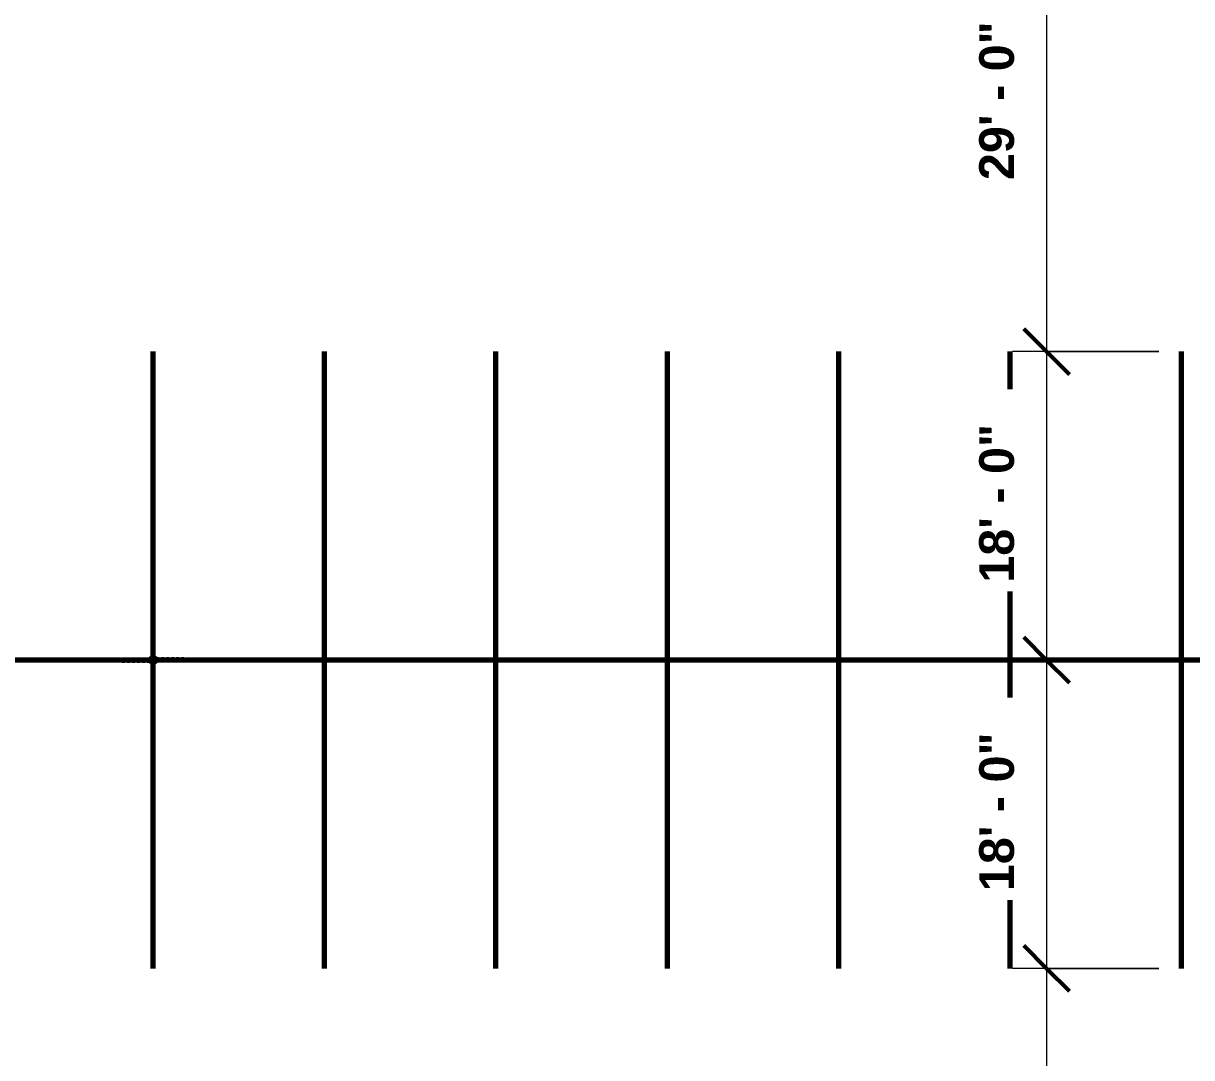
# Model space of a CAD drawing. Header units: inches. Extents: x 20001 to 27263, y -26025 to -18997.
# Drawn here: x 24100 to 24918, y -23735 to -23010 of the extents above; entities that cross this region are included whole.
import ezdxf

# ---------------------------------------------------------------- set-up
doc = ezdxf.new("R2010")
doc.units = ezdxf.units.IN
doc.header["$MEASUREMENT"] = 0
doc.linetypes.add('Dash', pattern=[0.25, 0.125, -0.125])
for name, color, linetype, lineweight in [('A-ANNO-DIMS', 211, 'Continuous', 9), ('A-ANNO-DIMS-256', 211, 'Continuous', 9), ('E-LITE-EQPM', 33, 'Continuous', 13), ('E-LITE-EQPM-HDLN', 30, 'Dash', 9), ('PAINT', 190, 'Continuous', 70)]:
    doc.layers.add(name, color=color, linetype=linetype, lineweight=lineweight)
doc.styles.add('Arial_B', font='arialbd.ttf', dxfattribs={"height": 24.354149})
doc.dimstyles.new('OD_Dimension_1', dxfattribs={"dimscale": 12, "dimtxt": 24, "dimasz": 2.666667, "dimexe": 2, "dimexo": 1.333333, "dimgap": 1.333333, "dimtad": 1, "dimdec": 3, "dimrnd": 0.125, "dimzin": 1, "dimdsep": 46, "dimlunit": 4, "dimtxsty": 'Arial_B', "dimblk1": 'OBLIQUE', "dimblk2": 'OBLIQUE', "dimsah": 1, "dimcen": 0.09, "dimdle": 2, "dimazin": 0, "dimtfac": 1, "dimtdec": 4, "dimtix": 1, "dimtmove": 0, "dimatfit": 3, "dimfxl": 1, "dimtvp": 1, "dimtfill": 1, "dimfrac": 2, "dimtolj": 1, "dimtzin": 0, "dimlwd": 13, "dimlwe": 13, "dimarcsym": 2})

# ---------------------------------------------------------------- blocks, each defined once
blk = doc.blocks.new('Lighting-Street_Cooper_Navion-Lumark_4-6-LED-Squares - The Caretaker LED-964008-Site Plan - Phase 1')
at = {"layer": 'E-LITE-EQPM'}
blk.add_line((-1.68, -10.73), (1.57, -10.73), dxfattribs=at)
at = {"layer": 'E-LITE-EQPM', "lineweight": 9}
blk.add_circle((-0.05, -32.45), 3, dxfattribs=at)
at = {"layer": 'E-LITE-EQPM-HDLN'}
for p, q in [((-1.55, -10.73), (-1.55, -29.92)), ((1.45, -10.73), (1.45, -29.92))]:
    blk.add_line(p, q, dxfattribs=at)
blk = doc.blocks.new('DIMBLOCK14-Site Plan - Phase 1')
at = {"layer": 'A-ANNO-DIMS-256', "lineweight": 13}
for p, q in [((23950.52, -23652.07), (23950.52, -23866.16)), ((23950.52, -23842.16), (23950.52, -23652.07)), ((26182.52, -23652.07), (26182.52, -23866.16)), ((26182.52, -23842.16), (26182.52, -23652.07)), ((23950.52, -23842.16), (26182.52, -23842.16))]:
    blk.add_line(p, q, dxfattribs=at)
at = {"layer": 'A-ANNO-DIMS-256', "lineweight": 50}
for p, q in [((23950.52, -23842.16), (23966.52, -23826.16)), ((26182.52, -23842.16), (26198.52, -23826.16)), ((23950.52, -23842.16), (23934.52, -23858.16)), ((26182.52, -23842.16), (26166.52, -23858.16))]:
    blk.add_line(p, q, dxfattribs=at)
at = {"layer": 'A-ANNO-DIMS-256', "color": 0, "lineweight": 13, "insert": (25003.47, -23794.95), "char_height": 24.354, "width": 151.3143, "attachment_point": 1, "line_spacing_factor": 0.938532, "style": 'Arial_B', "bg_fill": 3, "box_fill_scale": 1.25, "bg_fill_color": 0, "bg_fill_transparency": 0}
blk.add_mtext('186\' - 0"', dxfattribs=at)
blk = doc.blocks.new('_Oblique')
at = {"color": 0, "linetype": 'ByBlock', "lineweight": -2}
blk.add_line((-0.5, -0.5), (0.5, 0.5), dxfattribs=at)
blk = doc.blocks.new('DIMBLOCK95-Site Plan - Phase 1')
at = {"layer": 'A-ANNO-DIMS-256', "lineweight": 50}
for p, q in [((24816, -22892.07), (24800, -22876.07)), ((24816, -22892.07), (24832, -22908.07)), ((24816, -23240.07), (24800, -23224.07)), ((24816, -23240.07), (24832, -23256.07))]:
    blk.add_line(p, q, dxfattribs=at)
at = {"layer": 'A-ANNO-DIMS-256', "lineweight": 13}
for p, q in [((24822.63, -22892.07), (24792, -22892.07)), ((24816, -22892.07), (24816, -23240.07)), ((24816, -22892.07), (24822.63, -22892.07)), ((24894.52, -23240.07), (24792, -23240.07)), ((24816, -23240.07), (24894.52, -23240.07))]:
    blk.add_line(p, q, dxfattribs=at)
at = {"layer": 'A-ANNO-DIMS-256', "color": 0, "lineweight": 13, "insert": (24768.79, -23119.97), "char_height": 24.354, "width": 129.3714, "attachment_point": 1, "rotation": 90, "line_spacing_factor": 0.938532, "style": 'Arial_B', "bg_fill": 3, "box_fill_scale": 1.25, "bg_fill_color": 0, "bg_fill_transparency": 0}
blk.add_mtext('29\' - 0"', dxfattribs=at)
blk = doc.blocks.new('DIMBLOCK96-Site Plan - Phase 1')
at = {"layer": 'A-ANNO-DIMS-256', "lineweight": 50}
for p, q in [((24816, -23240.07), (24800, -23224.07)), ((24816, -23240.07), (24832, -23256.07)), ((24816, -23456.07), (24800, -23440.07)), ((24816, -23456.07), (24832, -23472.07))]:
    blk.add_line(p, q, dxfattribs=at)
at = {"layer": 'A-ANNO-DIMS-256', "lineweight": 13}
for p, q in [((24894.52, -23240.07), (24792, -23240.07)), ((24816, -23240.07), (24816, -23456.07)), ((24816, -23240.07), (24894.52, -23240.07)), ((24822.63, -23456.07), (24792, -23456.07)), ((24816, -23456.07), (24822.63, -23456.07))]:
    blk.add_line(p, q, dxfattribs=at)
at = {"layer": 'A-ANNO-DIMS-256', "color": 0, "lineweight": 13, "insert": (24768.79, -23401.97), "char_height": 24.354, "width": 129.3714, "attachment_point": 1, "rotation": 90, "line_spacing_factor": 0.938532, "style": 'Arial_B', "bg_fill": 3, "box_fill_scale": 1.25, "bg_fill_color": 0, "bg_fill_transparency": 0}
blk.add_mtext('18\' - 0"', dxfattribs=at)
blk = doc.blocks.new('DIMBLOCK97-Site Plan - Phase 1')
at = {"layer": 'A-ANNO-DIMS-256', "lineweight": 50}
for p, q in [((24816, -23456.07), (24800, -23440.07)), ((24816, -23456.07), (24832, -23472.07)), ((24816, -23672.07), (24800, -23656.07)), ((24816, -23672.07), (24832, -23688.07))]:
    blk.add_line(p, q, dxfattribs=at)
at = {"layer": 'A-ANNO-DIMS-256', "lineweight": 13}
for p, q in [((24822.63, -23456.07), (24792, -23456.07)), ((24816, -23456.07), (24816, -23672.07)), ((24816, -23456.07), (24822.63, -23456.07)), ((24894.52, -23672.07), (24792, -23672.07)), ((24816, -23672.07), (24894.52, -23672.07))]:
    blk.add_line(p, q, dxfattribs=at)
at = {"layer": 'A-ANNO-DIMS-256', "color": 0, "lineweight": 13, "insert": (24768.79, -23617.97), "char_height": 24.354, "width": 129.3714, "attachment_point": 1, "rotation": 90, "line_spacing_factor": 0.938532, "style": 'Arial_B', "bg_fill": 3, "box_fill_scale": 1.25, "bg_fill_color": 0, "bg_fill_transparency": 0}
blk.add_mtext('18\' - 0"', dxfattribs=at)
blk = doc.blocks.new('DIMBLOCK98-Site Plan - Phase 1')
at = {"layer": 'A-ANNO-DIMS-256', "lineweight": 50}
for p, q in [((24816, -23672.07), (24800, -23656.07)), ((24816, -23672.07), (24832, -23688.07)), ((24816, -23960.07), (24800, -23944.07)), ((24816, -23960.07), (24832, -23976.07))]:
    blk.add_line(p, q, dxfattribs=at)
at = {"layer": 'A-ANNO-DIMS-256', "lineweight": 13}
for p, q in [((24894.52, -23672.07), (24792, -23672.07)), ((24816, -23672.07), (24816, -23960.07)), ((24816, -23672.07), (24894.52, -23672.07)), ((24822.52, -23960.07), (24792, -23960.07)), ((24816, -23960.07), (24822.52, -23960.07))]:
    blk.add_line(p, q, dxfattribs=at)
at = {"layer": 'A-ANNO-DIMS-256', "color": 0, "lineweight": 13, "insert": (24768.79, -23869.97), "char_height": 24.354, "width": 129.3714, "attachment_point": 1, "rotation": 90, "line_spacing_factor": 0.938532, "style": 'Arial_B', "bg_fill": 3, "box_fill_scale": 1.25, "bg_fill_color": 0, "bg_fill_transparency": 0}
blk.add_mtext('24\' - 0"', dxfattribs=at)

msp = doc.modelspace()

# ---------------------------------------------------------------- linework, layer by layer
at = {"layer": 'PAINT'}
for p, q in [((24190.5152, -23672.0675), (24190.5152, -23240.0675)), ((24310.5152, -23672.0675), (24310.5152, -23240.0675)), ((24430.5152, -23672.0675), (24430.5152, -23240.0675)), ((24550.5152, -23672.0675), (24550.5152, -23240.0675)), ((24670.5152, -23672.0675), (24670.5152, -23240.0675)), ((24790.5152, -23672.0675), (24790.5152, -23240.0675)), ((24910.5152, -23672.0675), (24910.5152, -23240.0675)), ((24168.3513, -23456.0675), (23950.5152, -23456.0675)), ((24212.2257, -23456.0675), (24168.8048, -23456.0675)), ((25488.3513, -23456.0675), (24212.6792, -23456.0675))]:
    msp.add_line(p, q, dxfattribs=at)

# ---------------------------------------------------------------- block references
at = {"layer": 'E-LITE-EQPM'}
for p, rotation in [((24158.0761, -23456.0197), 90.00000000000617), ((24222.9544, -23456.1153), 270.0000000000021)]:
    msp.add_blockref('Lighting-Street_Cooper_Navion-Lumark_4-6-LED-Squares - The Caretaker LED-964008-Site Plan - Phase 1', p, dxfattribs=dict(at, rotation=rotation))

# ---------------------------------------------------------------- next in the draw order: dimensions: what is measured, and where the dimension line sits
at = {"layer": 'A-ANNO-DIMS', "lineweight": 13}
dim = msp.add_linear_dim(base=(24816.0026, -23240.0675), p1=(24838.63, -22892.0675), p2=(24910.5152, -23240.0675), angle=90, dimstyle='OD_Dimension_1', override={"dimpost": '<>', "dimfxl": 355.346994}, dxfattribs=at)
dim.commit()
dim.dimension.update_dxf_attribs({"geometry": 'DIMBLOCK95-Site Plan - Phase 1', "text_midpoint": (24787.5597, -23066.0675)})
dim = msp.add_linear_dim(base=(26182.5152, -23842.1614), p1=(23950.5152, -23636.0675), p2=(26182.5152, -23636.0675), dimstyle='OD_Dimension_1', override={"dimpost": '<>', "dimfxl": 2232}, dxfattribs=at)
dim.commit()
dim.dimension.update_dxf_attribs({"geometry": 'DIMBLOCK14-Site Plan - Phase 1', "text_midpoint": (25066.5152, -23813.7185)})

# ---------------------------------------------------------------- next in the draw order: dimensions: what is measured, and where the dimension line sits
dim = msp.add_linear_dim(base=(24816.0026, -23456.0675), p1=(24910.5152, -23240.0675), p2=(24838.63, -23456.0675), angle=90, dimstyle='OD_Dimension_1', override={"dimpost": '<>', "dimfxl": 227.647724}, dxfattribs=at)
dim.commit()
dim.dimension.update_dxf_attribs({"geometry": 'DIMBLOCK96-Site Plan - Phase 1', "text_midpoint": (24787.5597, -23348.0675)})

# ---------------------------------------------------------------- next in the draw order: dimensions: what is measured, and where the dimension line sits
dim = msp.add_linear_dim(base=(24816.0026, -23672.0675), p1=(24838.63, -23456.0675), p2=(24910.5152, -23672.0675), angle=90, dimstyle='OD_Dimension_1', override={"dimpost": '<>', "dimfxl": 227.647724}, dxfattribs=at)
dim.commit()
dim.dimension.update_dxf_attribs({"geometry": 'DIMBLOCK97-Site Plan - Phase 1', "text_midpoint": (24787.5597, -23564.0675)})

# ---------------------------------------------------------------- next in the draw order: dimensions: what is measured, and where the dimension line sits
dim = msp.add_linear_dim(base=(24816.0026, -23960.0675), p1=(24910.5152, -23672.0675), p2=(24838.5152, -23960.0675), angle=90, dimstyle='OD_Dimension_1', override={"dimpost": '<>', "dimfxl": 296.863605}, dxfattribs=at)
dim.commit()
dim.dimension.update_dxf_attribs({"geometry": 'DIMBLOCK98-Site Plan - Phase 1', "text_midpoint": (24787.568, -23816.0675)})

doc.saveas('drawing.dxf')
